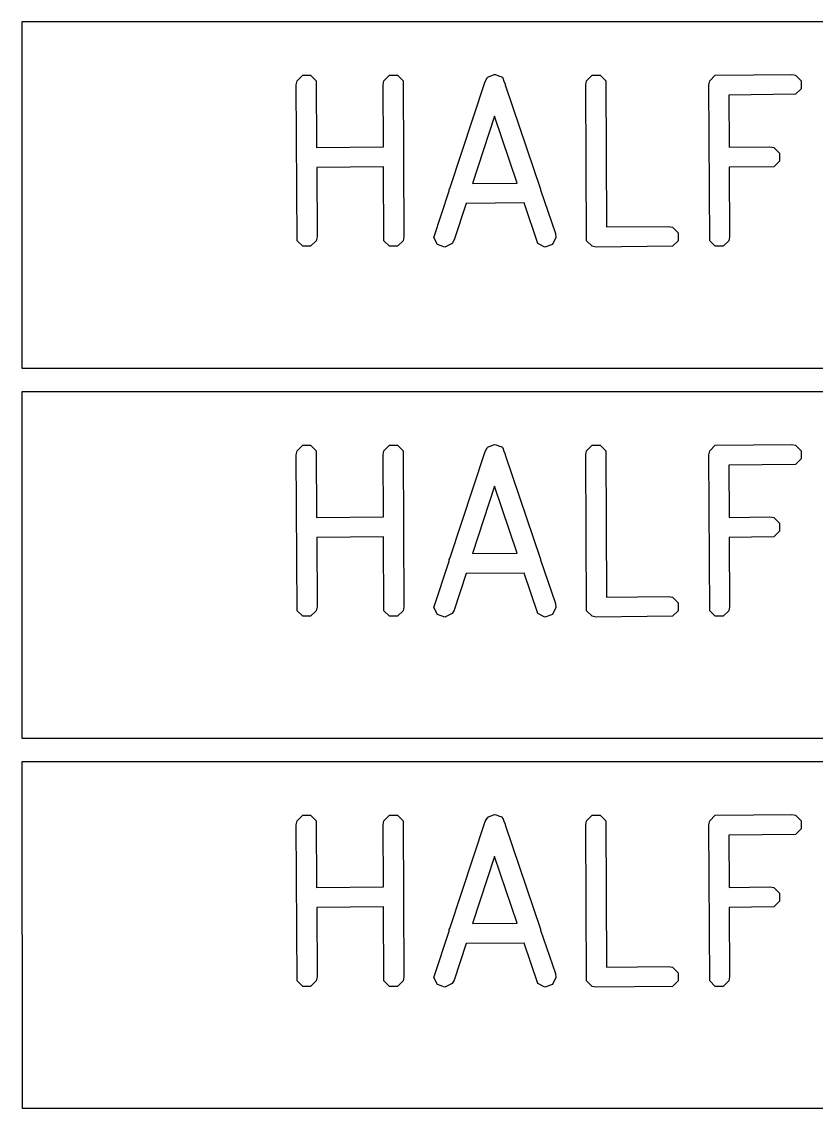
# Model space of a CAD drawing. Extents: x 139 to 262, y -120 to -93.
# Drawn here: x 181.84 to 185.92, y -114.19 to -108.6 of the extents above; entities that cross this region are included whole.
import ezdxf

# ---------------------------------------------------------------- set-up
doc = ezdxf.new("R2010")
doc.units = 0
doc.layers.add('BLACK', color=7, linetype='CONTINUOUS')

msp = doc.modelspace()

# ---------------------------------------------------------------- linework, layer by layer
at = {"layer": 'BLACK', "linetype": 'CONTINUOUS'}
for p, q in [((196.318721, -108.595121), (181.835006, -108.595855)), ((181.835006, -108.595855), (181.835573, -110.378688)), ((183.24821, -108.919491), (183.25227, -108.899079)), ((183.25227, -108.899079), (183.281138, -108.870211)), ((183.281138, -108.870211), (183.321962, -108.870211)), ((183.321962, -108.870211), (183.35083, -108.899079)), ((183.35083, -108.899079), (183.352565, -109.242123)), ((183.69525, -108.919491), (183.69931, -108.899079)), ((183.69931, -108.899079), (183.728178, -108.870211)), ((183.728178, -108.870211), (183.769002, -108.870211)), ((183.769002, -108.870211), (183.79787, -108.899079)), ((183.79787, -108.899079), (183.80193, -109.701811)), ((184.038783, -109.453685), (184.219534, -108.902623)), ((184.219534, -108.902623), (184.229841, -108.884543)), ((184.229841, -108.884543), (184.233406, -108.88276)), ((184.233406, -108.88276), (184.235189, -108.879195)), ((184.235189, -108.879195), (184.251232, -108.873847)), ((184.251232, -108.873847), (184.266356, -108.866285)), ((184.266356, -108.866285), (184.270137, -108.867545)), ((184.270137, -108.867545), (184.273918, -108.866285)), ((184.273918, -108.866285), (184.289041, -108.873847)), ((184.289041, -108.873847), (184.305085, -108.879195)), ((184.305085, -108.879195), (184.306867, -108.88276)), ((184.306867, -108.88276), (184.310433, -108.884543)), ((184.310433, -108.884543), (184.316046, -108.901116)), ((184.316046, -108.901116), (184.323343, -108.91571)), ((184.738343, -108.919491), (184.742403, -108.899079)), ((184.742403, -108.899079), (184.771271, -108.870211)), ((184.771271, -108.870211), (184.812095, -108.870211)), ((184.812095, -108.870211), (184.840963, -108.899079)), ((184.840963, -108.899079), (184.844769, -109.651771)), ((185.37165, -108.919491), (185.37571, -108.899079)), ((185.37571, -108.899079), (185.404578, -108.870211)), ((185.404578, -108.870211), (185.797524, -108.866151)), ((185.797524, -108.866151), (185.817936, -108.870211)), ((185.817936, -108.870211), (185.846804, -108.899079)), ((185.846804, -108.899079), (185.846804, -108.939903)), ((183.25227, -109.722223), (183.24821, -108.919491)), ((183.696866, -109.239133), (183.69525, -108.919491)), ((184.323343, -108.91571), (184.322184, -108.919241)), ((184.322184, -108.919241), (184.504061, -109.456257)), ((184.742403, -109.722223), (184.738343, -108.919491)), ((185.37571, -109.722223), (185.37165, -108.919491)), ((185.846804, -108.939903), (185.817936, -108.968771)), ((185.817936, -108.968771), (185.47464, -108.972318)), ((185.47464, -108.972318), (185.476002, -109.241712)), ((184.268828, -109.081909), (184.155289, -109.428062)), ((184.385259, -109.425686), (184.268828, -109.081909)), ((183.352565, -109.242123), (183.696866, -109.239133)), ((185.476002, -109.241712), (185.685764, -109.238684)), ((185.685764, -109.238684), (185.706176, -109.242744)), ((185.706176, -109.242744), (185.735044, -109.271612)), ((185.735044, -109.271612), (185.735044, -109.312436)), ((183.697386, -109.341926), (183.353084, -109.344916)), ((183.353084, -109.344916), (183.35489, -109.701811)), ((183.69931, -109.722223), (183.697386, -109.341926)), ((185.706176, -109.341304), (185.476523, -109.344619)), ((185.476523, -109.344619), (185.47833, -109.701811)), ((185.735044, -109.312436), (185.706176, -109.341304)), ((184.03459, -109.457879), (184.038783, -109.453685)), ((184.03459, -109.466469), (184.03459, -109.457879)), ((184.155289, -109.428062), (184.385259, -109.425686)), ((184.504061, -109.456257), (184.505683, -109.457879)), ((184.505683, -109.457879), (184.505683, -109.461045)), ((184.505683, -109.461045), (184.581513, -109.684944)), ((183.956157, -109.705592), (184.03459, -109.466469)), ((184.121445, -109.531242), (184.059966, -109.718679)), ((184.419964, -109.528158), (184.121445, -109.531242)), ((184.490614, -109.73676), (184.419964, -109.528158)), ((184.581513, -109.684944), (184.584116, -109.705592)), ((184.844769, -109.651771), (185.164217, -109.648471)), ((185.164217, -109.648471), (185.184629, -109.652531)), ((185.184629, -109.652531), (185.213497, -109.681399)), ((185.213497, -109.681399), (185.213497, -109.722223)), ((183.281138, -109.751091), (183.25227, -109.722223)), ((183.35083, -109.722223), (183.321962, -109.751091)), ((183.35489, -109.701811), (183.35083, -109.722223)), ((183.728178, -109.751091), (183.69931, -109.722223)), ((183.79787, -109.722223), (183.769002, -109.751091)), ((183.80193, -109.701811), (183.79787, -109.722223)), ((183.974415, -109.742107), (183.956157, -109.705592)), ((184.013144, -109.755017), (183.974415, -109.742107)), ((184.049659, -109.736759), (184.013144, -109.755017)), ((184.059966, -109.718679), (184.049659, -109.736759)), ((184.527129, -109.755017), (184.490614, -109.73676)), ((184.565858, -109.742108), (184.527129, -109.755017)), ((184.584116, -109.705592), (184.565858, -109.742108)), ((184.771271, -109.751091), (184.742403, -109.722223)), ((185.213497, -109.722223), (185.184629, -109.751091)), ((185.404578, -109.751091), (185.37571, -109.722223)), ((185.47427, -109.722223), (185.445402, -109.751091)), ((185.47833, -109.701811), (185.47427, -109.722223)), ((183.321962, -109.751091), (183.281138, -109.751091)), ((183.769002, -109.751091), (183.728178, -109.751091)), ((184.791683, -109.755151), (184.771271, -109.751091)), ((185.184629, -109.751091), (184.791683, -109.755151)), ((185.445402, -109.751091), (185.404578, -109.751091)), ((181.835573, -110.378688), (196.319144, -110.377953)), ((196.319173, -110.500121), (181.835612, -110.500855)), ((181.835612, -110.500855), (181.836179, -112.283688)), ((183.24821, -110.824491), (183.25227, -110.804079)), ((183.25227, -110.804079), (183.281138, -110.775211)), ((183.281138, -110.775211), (183.321962, -110.775211)), ((183.321962, -110.775211), (183.35083, -110.804079)), ((183.35083, -110.804079), (183.352565, -111.147123)), ((183.69525, -110.824491), (183.69931, -110.804079)), ((183.69931, -110.804079), (183.728178, -110.775211)), ((183.728178, -110.775211), (183.769002, -110.775211)), ((183.769002, -110.775211), (183.79787, -110.804079)), ((183.79787, -110.804079), (183.80193, -111.606811)), ((184.038783, -111.358685), (184.219534, -110.807623)), ((184.219534, -110.807623), (184.229841, -110.789543)), ((184.229841, -110.789543), (184.233406, -110.78776)), ((184.233406, -110.78776), (184.235189, -110.784195)), ((184.235189, -110.784195), (184.251232, -110.778847)), ((184.251232, -110.778847), (184.266356, -110.771285)), ((184.266356, -110.771285), (184.270137, -110.772545)), ((184.270137, -110.772545), (184.273918, -110.771285)), ((184.273918, -110.771285), (184.289041, -110.778847)), ((184.289041, -110.778847), (184.305085, -110.784195)), ((184.305085, -110.784195), (184.306867, -110.78776)), ((184.306867, -110.78776), (184.310433, -110.789543)), ((184.310433, -110.789543), (184.316046, -110.806116)), ((184.316046, -110.806116), (184.323343, -110.82071)), ((184.738343, -110.824491), (184.742403, -110.804079)), ((184.742403, -110.804079), (184.771271, -110.775211)), ((184.771271, -110.775211), (184.812095, -110.775211)), ((184.812095, -110.775211), (184.840963, -110.804079)), ((184.840963, -110.804079), (184.844769, -111.556771)), ((185.37165, -110.824491), (185.37571, -110.804079)), ((185.37571, -110.804079), (185.404578, -110.775211)), ((185.404578, -110.775211), (185.797524, -110.771151)), ((185.797524, -110.771151), (185.817936, -110.775211)), ((185.817936, -110.775211), (185.846804, -110.804079)), ((185.846804, -110.804079), (185.846804, -110.844903)), ((183.25227, -111.627223), (183.24821, -110.824491)), ((183.696866, -111.144133), (183.69525, -110.824491)), ((184.323343, -110.82071), (184.322184, -110.824241)), ((184.322184, -110.824241), (184.504061, -111.361257)), ((184.742403, -111.627223), (184.738343, -110.824491)), ((185.37571, -111.627223), (185.37165, -110.824491)), ((185.846804, -110.844903), (185.817936, -110.873771)), ((185.817936, -110.873771), (185.47464, -110.877318)), ((185.47464, -110.877318), (185.476002, -111.146712)), ((184.268828, -110.986909), (184.155289, -111.333062)), ((184.385259, -111.330686), (184.268828, -110.986909)), ((183.352565, -111.147123), (183.696866, -111.144133)), ((185.476002, -111.146712), (185.685764, -111.143684)), ((185.685764, -111.143684), (185.706176, -111.147744)), ((185.706176, -111.147744), (185.735044, -111.176612)), ((185.735044, -111.176612), (185.735044, -111.217436)), ((183.697386, -111.246926), (183.353084, -111.249916)), ((183.353084, -111.249916), (183.35489, -111.606811)), ((183.69931, -111.627223), (183.697386, -111.246926)), ((185.706176, -111.246304), (185.476523, -111.249619)), ((185.476523, -111.249619), (185.47833, -111.606811)), ((185.735044, -111.217436), (185.706176, -111.246304)), ((184.03459, -111.362879), (184.038783, -111.358685)), ((184.03459, -111.371469), (184.03459, -111.362879)), ((184.155289, -111.333062), (184.385259, -111.330686)), ((184.504061, -111.361257), (184.505683, -111.362879)), ((184.505683, -111.362879), (184.505683, -111.366045)), ((184.505683, -111.366045), (184.581513, -111.589944)), ((183.956157, -111.610592), (184.03459, -111.371469)), ((184.121445, -111.436242), (184.059966, -111.623679)), ((184.419964, -111.433158), (184.121445, -111.436242)), ((184.490614, -111.64176), (184.419964, -111.433158)), ((184.581513, -111.589944), (184.584116, -111.610592)), ((184.844769, -111.556771), (185.164217, -111.553471)), ((185.164217, -111.553471), (185.184629, -111.557531)), ((185.184629, -111.557531), (185.213497, -111.586399)), ((185.213497, -111.586399), (185.213497, -111.627223)), ((183.281138, -111.656091), (183.25227, -111.627223)), ((183.35083, -111.627223), (183.321962, -111.656091)), ((183.35489, -111.606811), (183.35083, -111.627223)), ((183.728178, -111.656091), (183.69931, -111.627223)), ((183.79787, -111.627223), (183.769002, -111.656091)), ((183.80193, -111.606811), (183.79787, -111.627223)), ((183.974415, -111.647107), (183.956157, -111.610592)), ((184.013144, -111.660017), (183.974415, -111.647107)), ((184.049659, -111.641759), (184.013144, -111.660017)), ((184.059966, -111.623679), (184.049659, -111.641759)), ((184.527129, -111.660017), (184.490614, -111.64176)), ((184.565858, -111.647108), (184.527129, -111.660017)), ((184.584116, -111.610592), (184.565858, -111.647108)), ((184.771271, -111.656091), (184.742403, -111.627223)), ((185.213497, -111.627223), (185.184629, -111.656091)), ((185.404578, -111.656091), (185.37571, -111.627223)), ((185.47427, -111.627223), (185.445402, -111.656091)), ((185.47833, -111.606811), (185.47427, -111.627223)), ((183.321962, -111.656091), (183.281138, -111.656091)), ((183.769002, -111.656091), (183.728178, -111.656091)), ((184.791683, -111.660151), (184.771271, -111.656091)), ((185.184629, -111.656091), (184.791683, -111.660151)), ((185.445402, -111.656091), (185.404578, -111.656091)), ((181.836179, -112.283688), (196.319595, -112.282953)), ((196.319624, -112.405121), (181.836218, -112.405855)), ((181.836218, -112.405855), (181.836786, -114.188688)), ((183.24821, -112.729491), (183.25227, -112.709079)), ((183.25227, -112.709079), (183.281138, -112.680211)), ((183.281138, -112.680211), (183.321962, -112.680211)), ((183.321962, -112.680211), (183.35083, -112.709079)), ((183.35083, -112.709079), (183.352565, -113.052123)), ((183.69525, -112.729491), (183.69931, -112.709079)), ((183.69931, -112.709079), (183.728178, -112.680211)), ((183.728178, -112.680211), (183.769002, -112.680211)), ((183.769002, -112.680211), (183.79787, -112.709079)), ((183.79787, -112.709079), (183.80193, -113.511811)), ((184.219534, -112.712623), (184.229841, -112.694543)), ((184.229841, -112.694543), (184.233406, -112.69276)), ((184.233406, -112.69276), (184.235189, -112.689195)), ((184.235189, -112.689195), (184.251232, -112.683847)), ((184.251232, -112.683847), (184.266356, -112.676285)), ((184.266356, -112.676285), (184.270137, -112.677545)), ((184.270137, -112.677545), (184.273918, -112.676285)), ((184.273918, -112.676285), (184.289041, -112.683847)), ((184.289041, -112.683847), (184.305085, -112.689195)), ((184.305085, -112.689195), (184.306867, -112.69276)), ((184.306867, -112.69276), (184.310433, -112.694543)), ((184.310433, -112.694543), (184.316046, -112.711116)), ((184.738343, -112.729491), (184.742403, -112.709079)), ((184.742403, -112.709079), (184.771271, -112.680211)), ((184.771271, -112.680211), (184.812095, -112.680211)), ((184.812095, -112.680211), (184.840963, -112.709079)), ((184.840963, -112.709079), (184.844769, -113.461771)), ((185.37165, -112.729491), (185.37571, -112.709079)), ((185.37571, -112.709079), (185.404578, -112.680211)), ((185.404578, -112.680211), (185.797524, -112.676151)), ((185.797524, -112.676151), (185.817936, -112.680211)), ((185.817936, -112.680211), (185.846804, -112.709079)), ((185.846804, -112.709079), (185.846804, -112.749903)), ((183.25227, -113.532223), (183.24821, -112.729491)), ((183.696866, -113.049133), (183.69525, -112.729491)), ((184.038783, -113.263685), (184.219534, -112.712623)), ((184.316046, -112.711116), (184.323343, -112.72571)), ((184.323343, -112.72571), (184.322184, -112.729241)), ((184.322184, -112.729241), (184.504061, -113.266257)), ((184.742403, -113.532223), (184.738343, -112.729491)), ((185.37571, -113.532223), (185.37165, -112.729491)), ((185.846804, -112.749903), (185.817936, -112.778771)), ((185.817936, -112.778771), (185.47464, -112.782318)), ((185.47464, -112.782318), (185.476002, -113.051712)), ((184.268828, -112.891909), (184.155289, -113.238062)), ((184.385259, -113.235686), (184.268828, -112.891909)), ((183.352565, -113.052123), (183.696866, -113.049133)), ((185.476002, -113.051712), (185.685764, -113.048684)), ((185.685764, -113.048684), (185.706176, -113.052744)), ((185.706176, -113.052744), (185.735044, -113.081612)), ((185.735044, -113.081612), (185.735044, -113.122436)), ((183.697386, -113.151926), (183.353084, -113.154916)), ((183.353084, -113.154916), (183.35489, -113.511811)), ((183.69931, -113.532223), (183.697386, -113.151926)), ((185.706176, -113.151304), (185.476523, -113.154619)), ((185.476523, -113.154619), (185.47833, -113.511811)), ((185.735044, -113.122436), (185.706176, -113.151304)), ((184.03459, -113.267879), (184.038783, -113.263685)), ((184.03459, -113.276469), (184.03459, -113.267879)), ((184.155289, -113.238062), (184.385259, -113.235686)), ((184.504061, -113.266257), (184.505683, -113.267879)), ((184.505683, -113.267879), (184.505683, -113.271045)), ((183.956157, -113.515592), (184.03459, -113.276469)), ((184.505683, -113.271045), (184.581513, -113.494944)), ((184.121445, -113.341242), (184.059966, -113.528679)), ((184.419964, -113.338158), (184.121445, -113.341242)), ((184.490614, -113.54676), (184.419964, -113.338158)), ((184.844769, -113.461771), (185.164217, -113.458471)), ((185.164217, -113.458471), (185.184629, -113.462531)), ((185.184629, -113.462531), (185.213497, -113.491399)), ((185.213497, -113.491399), (185.213497, -113.532223)), ((183.281138, -113.561091), (183.25227, -113.532223)), ((183.35083, -113.532223), (183.321962, -113.561091)), ((183.35489, -113.511811), (183.35083, -113.532223)), ((183.728178, -113.561091), (183.69931, -113.532223)), ((183.79787, -113.532223), (183.769002, -113.561091)), ((183.80193, -113.511811), (183.79787, -113.532223)), ((183.974415, -113.552107), (183.956157, -113.515592)), ((184.049659, -113.546759), (184.013144, -113.565017)), ((184.059966, -113.528679), (184.049659, -113.546759)), ((184.527129, -113.565017), (184.490614, -113.54676)), ((184.584116, -113.515592), (184.565858, -113.552108)), ((184.581513, -113.494944), (184.584116, -113.515592)), ((184.771271, -113.561091), (184.742403, -113.532223)), ((185.213497, -113.532223), (185.184629, -113.561091)), ((185.404578, -113.561091), (185.37571, -113.532223)), ((185.47427, -113.532223), (185.445402, -113.561091)), ((185.47833, -113.511811), (185.47427, -113.532223)), ((183.321962, -113.561091), (183.281138, -113.561091)), ((183.769002, -113.561091), (183.728178, -113.561091)), ((184.013144, -113.565017), (183.974415, -113.552107)), ((184.565858, -113.552108), (184.527129, -113.565017)), ((184.791683, -113.565151), (184.771271, -113.561091)), ((185.184629, -113.561091), (184.791683, -113.565151)), ((185.445402, -113.561091), (185.404578, -113.561091)), ((181.836786, -114.188688), (196.320047, -114.187953))]:
    msp.add_line(p, q, dxfattribs=at)

doc.saveas('drawing.dxf')
